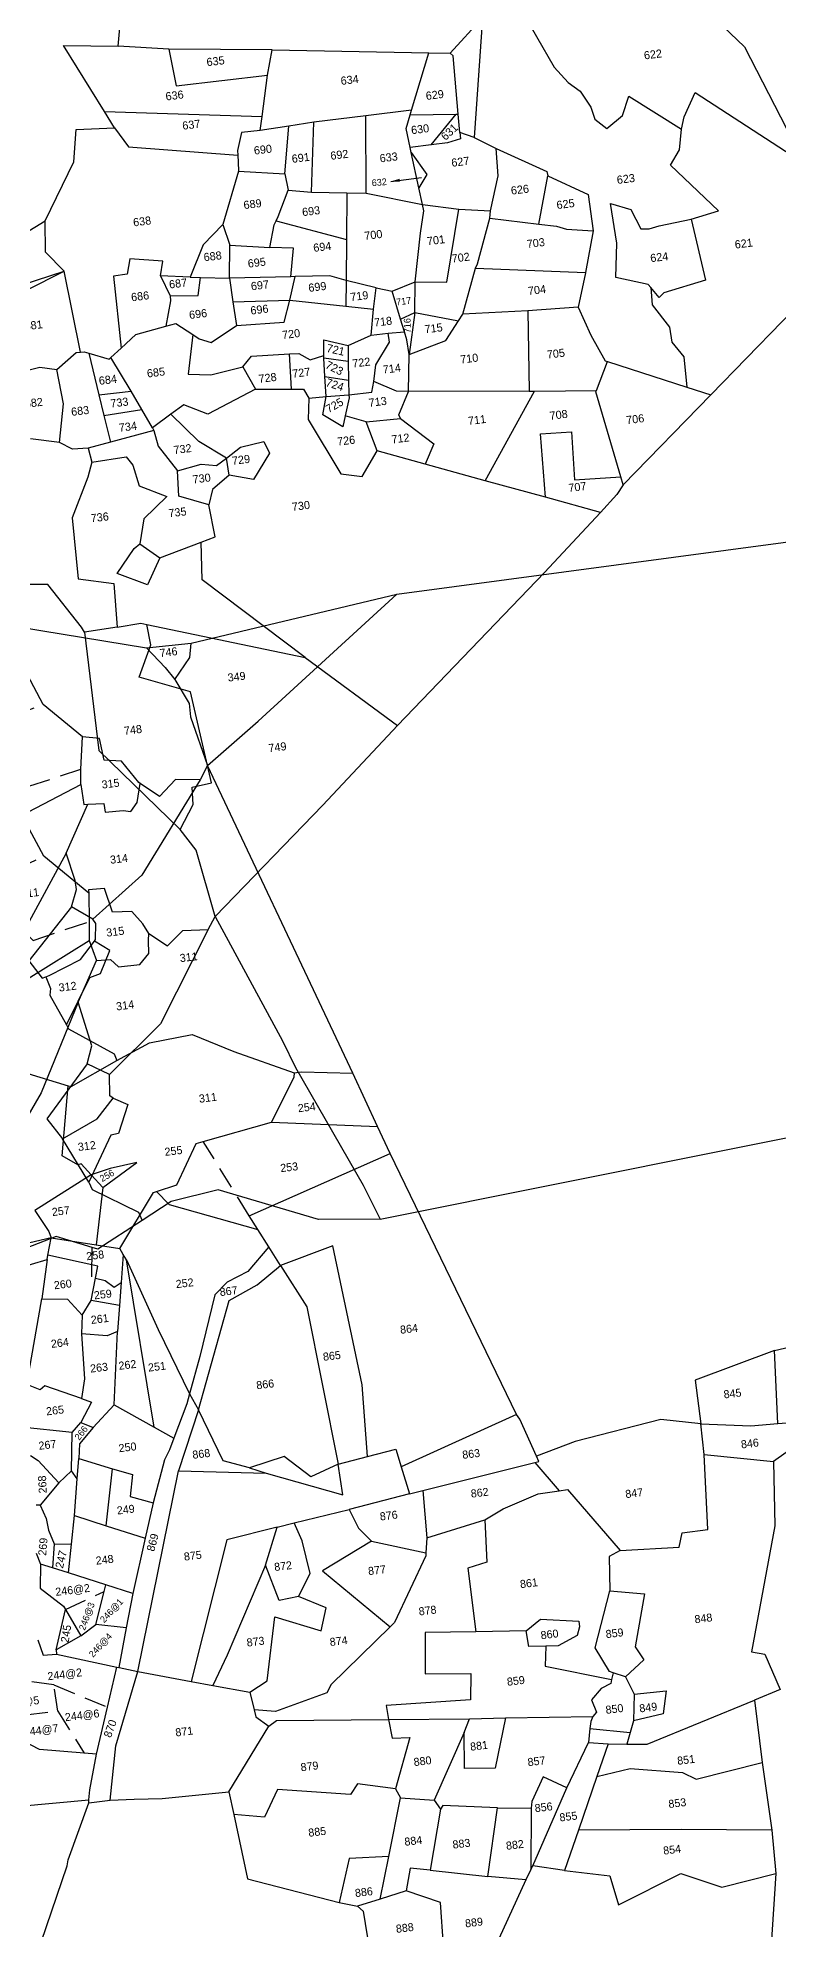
# Model space of a CAD drawing. Header units: metres. Extents: x 256504 to 259055, y 2201976 to 2205051.
# Drawn here: x 257343 to 257690, y 2203467 to 2204352 of the extents above; entities that cross this region are included whole.
import ezdxf

# ---------------------------------------------------------------- set-up
doc = ezdxf.new("R2010")
doc.units = ezdxf.units.M
doc.header["$MEASUREMENT"] = 0
doc.linetypes.add('DASHED', pattern=[0.75, 0.5, -0.25])
for name, color, linetype in [('OFF', 1, 'Continuous'), ('POLY_PARCEL', 6, 'Continuous'), ('POLY_SUBPARCEL', 6, 'DASHED'), ('POLY_WATER', 4, 'Continuous'), ('SYM_ARROW', 1, 'Continuous'), ('TEXT_PARCEL', 7, 'Continuous')]:
    doc.layers.add(name, color=color, linetype=linetype)
doc.styles.get("Standard").update_dxf_attribs({"font": 'simplex.shx'})
doc.styles.add('TEXT_MAP', font='KRDEV050.TTF', dxfattribs={"height": 2.5})
doc.dimstyles.get("Standard").update_dxf_attribs({"dimtxt": 0.18, "dimasz": 0.18, "dimexe": 0.18, "dimexo": 0.0625, "dimgap": 0.09, "dimtad": 0, "dimtih": 1, "dimtoh": 1, "dimdec": 4, "dimzin": 0, "dimdsep": 46, "dimtxsty": 'Standard', "dimcen": 0.09, "dimadec": 0, "dimazin": 0, "dimtfac": 1, "dimtdec": 4, "dimtofl": 0, "dimtmove": 0, "dimatfit": 3, "dimfxl": 1, "dimtolj": 1, "dimtzin": 0, "dimarcsym": 0})

# ---------------------------------------------------------------- blocks, each defined once
blk = doc.blocks.new('RYRY')
at = {"layer": 'OFF'}
for points in [[(259095.23, 2202857.79), (259127.83, 2202848.4)], [(259137.87, 2202848.24), (259185.16, 2202853.62)], [(259185.16, 2202853.62), (259360.53, 2202855.92)], [(259127.83, 2202848.4), (259137.87, 2202848.24)], [(259080.67, 2202627.07), (259080.63, 2202626.08)], [(259152.73, 2202586.9), (259153.56, 2202584.76)]]:
    blk.add_lwpolyline(points, dxfattribs=at)
at = {"layer": 'POLY_PARCEL'}
for points in [[(259138.23, 2202820.45), (259150.73, 2202829.01), (259185.16, 2202853.62)], [(259103.18, 2202838.54), (259099.4, 2202848.38)], [(259127.83, 2202848.4), (259131.46, 2202843.46), (259133.27, 2202840.52)], [(259133.27, 2202840.52), (259137.25, 2202845.08), (259137.87, 2202848.24)], [(259133.27, 2202840.52), (259135.86, 2202834.82), (259135.78, 2202831.81), (259135.78, 2202831.81), (259135.78, 2202831.81), (259138.23, 2202820.45)], [(259111.13, 2202830.21), (259103.18, 2202838.54)], [(259109.86, 2202823.02), (259111.13, 2202830.21)], [(259122.75, 2202818.25), (259122.48, 2202818.48), (259119.16, 2202823.73), (259115.3, 2202824.42), (259114.84, 2202829.44), (259111.13, 2202830.21)], [(259109.43, 2202819.6), (259109.86, 2202823.02)], [(259092.91, 2202812.93), (259095.21, 2202814.24), (259109.43, 2202819.6)], [(259109.43, 2202819.6), (259109.61, 2202815.07), (259110.49, 2202815.06)], [(259110.49, 2202815.06), (259114.05, 2202814.74), (259114.12, 2202812.81), (259118.22, 2202812.65), (259119.91, 2202812.27), (259121.54, 2202814.12), (259122.75, 2202818.25)], [(259136.22, 2202817.48), (259130.74, 2202818.18), (259126.72, 2202814.86), (259122.75, 2202818.25)], [(259138.23, 2202820.45), (259136.22, 2202817.48)], [(259162.41, 2202747.83), (259160.15, 2202754.72), (259138.23, 2202820.45)], [(259104.34, 2202804.68), (259110.49, 2202815.06)], [(259136.22, 2202817.48), (259120.63, 2202797.74), (259108.51, 2202789.25)], [(259104.34, 2202804.68), (259089.42, 2202783.61), (259083.16, 2202776.74), (259069.86, 2202790.99)], [(259104.11, 2202792.57), (259105.66, 2202796.27), (259105.58, 2202798.36), (259104.34, 2202804.68)], [(259104.11, 2202792.57), (259093.12, 2202781.68), (259095.59, 2202777.44), (259096.43, 2202777.64)], [(259108.51, 2202789.25), (259104.11, 2202792.57)], [(259108.28, 2202784.31), (259108.56, 2202784.61), (259109.1, 2202788.16), (259108.51, 2202789.25)], [(259096.43, 2202777.64), (259097.21, 2202777.82), (259104.7, 2202780.52), (259108.28, 2202784.31)], [(259099.76, 2202766.32), (259106.29, 2202776.28), (259108.74, 2202776.87), (259111.5, 2202781.79), (259108.28, 2202784.31)], [(259096.43, 2202777.64), (259097.21, 2202774.89), (259096.9, 2202773.43), (259099.76, 2202766.32)], [(259065.89, 2202769.44), (259081.29, 2202755.49), (259089.86, 2202756.51), (259098.52, 2202752.71)], [(259099.76, 2202766.32), (259100.15, 2202765.36), (259109.64, 2202758.57), (259110.1, 2202757.03)], [(259110.1, 2202757.03), (259117.82, 2202760.12), (259127.63, 2202760.81), (259136.43, 2202755.91), (259149.32, 2202749.51)], [(259098.52, 2202752.71), (259099.15, 2202752.43), (259110.1, 2202757.03)], [(259101.24, 2202732.17), (259099.32, 2202734.89), (259098.54, 2202734.77), (259095.31, 2202737.23), (259098.52, 2202752.71)], [(259149.32, 2202749.51), (259149.16, 2202748.51), (259142.99, 2202739.1)], [(259149.32, 2202749.51), (259151.02, 2202749.51), (259162.41, 2202747.83)], [(259166.54, 2202735.28), (259162.41, 2202747.83)], [(259127.19, 2202736.6), (259142.99, 2202739.1)], [(259142.99, 2202739.1), (259166.54, 2202735.28)], [(259103.52, 2202729.02), (259111.79, 2202733.69), (259105.67, 2202733.06), (259101.24, 2202732.17)], [(259115.4, 2202726.69), (259120.14, 2202727.65), (259125.53, 2202736.34), (259127.19, 2202736.6)], [(259168.64, 2202728.88), (259166.54, 2202735.28)], [(259101.24, 2202732.17), (259087.75, 2202725.76)], [(259103.52, 2202729.02), (259100.48, 2202716.41)], [(259101.24, 2202732.17), (259103.52, 2202729.02)], [(259135.45, 2202718.81), (259168.64, 2202728.88)], [(259189.83, 2202667.24), (259168.64, 2202728.88)], [(259087.75, 2202725.76), (259090.27, 2202720.63), (259090.65, 2202719.21)], [(259105.7, 2202714.92), (259114.69, 2202726.54), (259115.4, 2202726.69)], [(259115.4, 2202726.69), (259117.86, 2202723.49), (259137.01, 2202715.48)], [(259090.65, 2202719.21), (259077.86, 2202717.76)], [(259089.44, 2202715.39), (259090.65, 2202719.21)], [(259090.65, 2202719.21), (259100.48, 2202716.41)], [(259100.48, 2202716.41), (259105.7, 2202714.92)], [(259137.01, 2202715.48), (259135.45, 2202718.81)], [(259078.24, 2202712.62), (259089.15, 2202714.47)], [(259089.15, 2202714.47), (259086.91, 2202705.78)], [(259089.15, 2202714.47), (259089.44, 2202715.39)], [(259099.43, 2202708.96), (259100.28, 2202711.62), (259089.44, 2202715.39)], [(259106.3, 2202713.51), (259105.09, 2202707.36)], [(259106.3, 2202713.51), (259105.7, 2202714.92)], [(259106.85, 2202712.22), (259106.3, 2202713.51)], [(259108.51, 2202674.14), (259106.85, 2202712.22)], [(259106.85, 2202712.22), (259112.07, 2202695.87), (259117.33, 2202680.63)], [(259138.97, 2202711.31), (259137.01, 2202715.48)], [(259097.88, 2202704.14), (259099.43, 2202708.96)], [(259099.43, 2202708.96), (259101.52, 2202708.18), (259103.37, 2202706.48), (259105.09, 2202707.36)], [(259105.09, 2202707.36), (259104.07, 2202702.23)], [(259138.97, 2202711.31), (259133.63, 2202706.38), (259128.71, 2202704.52), (259125.66, 2202702.06), (259120.68, 2202688.68), (259117.33, 2202680.63)], [(259141.08, 2202706.81), (259138.97, 2202711.31)], [(259155.41, 2202661.82), (259156.13, 2202678), (259153.36, 2202709.82), (259141.08, 2202706.81)], [(259081.24, 2202687.07), (259086.91, 2202705.78)], [(259086.91, 2202705.78), (259092.61, 2202705.06), (259095.49, 2202701.11)], [(259095.49, 2202701.11), (259097.88, 2202704.14)], [(259104.07, 2202702.23), (259097.88, 2202704.14)], [(259118.94, 2202676.79), (259128.71, 2202700.42), (259135.37, 2202703.17), (259141.08, 2202706.81)], [(259141.08, 2202706.81), (259145.91, 2202696.86), (259148.65, 2202660.91)], [(259095.49, 2202701.11), (259094.85, 2202696.95)], [(259104.07, 2202702.23), (259102.94, 2202696.47)], [(259094.85, 2202696.95), (259094.31, 2202686.83), (259093.11, 2202682.46)], [(259102.94, 2202696.47), (259100.48, 2202695.82), (259094.85, 2202696.95)], [(259100.19, 2202680.18), (259102.94, 2202696.47)], [(259093.11, 2202682.46), (259085.26, 2202686.29), (259084.06, 2202685.51), (259081.24, 2202687.07)], [(259093.11, 2202682.46), (259095.21, 2202681.38), (259092.28, 2202677.12)], [(259090.12, 2202675.15), (259078.85, 2202677.72)], [(259094.91, 2202675.68), (259100.19, 2202680.18)], [(259100.19, 2202680.18), (259108.51, 2202674.14)], [(259117.33, 2202680.63), (259116.43, 2202678.46), (259112.66, 2202671.13)], [(259117.33, 2202680.63), (259118.94, 2202676.79)], [(259249.12, 2202674.57), (259271.45, 2202677.01), (259284.27, 2202677.83)], [(259088.92, 2202666.58), (259090.12, 2202675.15)], [(259090.12, 2202675.15), (259092.28, 2202677.12)], [(259094.91, 2202675.68), (259091.38, 2202672.39), (259090.84, 2202669.16)], [(259092.28, 2202677.12), (259094.91, 2202675.68)], [(259108.51, 2202674.14), (259112.66, 2202671.13)], [(259118.94, 2202676.79), (259112.83, 2202663.73)], [(259128.77, 2202662.51), (259123.08, 2202664.72), (259118.94, 2202676.79)], [(259249.12, 2202674.57), (259230.62, 2202670.09), (259230.72, 2202660.14)], [(259247.92, 2202658.14), (259249.12, 2202674.57)], [(259080.13, 2202671.16), (259081.75, 2202669.81), (259085.77, 2202664.25)], [(259089.97, 2202664.69), (259090.84, 2202669.16)], [(259090.84, 2202669.16), (259098.09, 2202665.98)], [(259112.66, 2202671.13), (259111.39, 2202668.67), (259109.95, 2202666.57), (259106.3, 2202657.23)], [(259088.92, 2202666.58), (259085.77, 2202664.25)], [(259088.38, 2202656.54), (259089.97, 2202664.69)], [(259089.97, 2202664.69), (259088.92, 2202666.58)], [(259095.14, 2202653.43), (259098.09, 2202665.98)], [(259098.09, 2202665.98), (259102.41, 2202664.12), (259101.33, 2202659.27), (259106.3, 2202657.23)], [(259189.83, 2202667.24), (259162.67, 2202658.65)], [(259193.14, 2202657.34), (259190.42, 2202666.11), (259189.83, 2202667.24)], [(259085.77, 2202664.25), (259080.98, 2202659.78)], [(259098.31, 2202619.98), (259112.83, 2202663.73)], [(259112.83, 2202663.73), (259132.36, 2202660.87)], [(259148.65, 2202660.91), (259142.2, 2202658.85), (259136.8, 2202664.12), (259128.77, 2202662.51)], [(259128.77, 2202662.51), (259132.36, 2202660.87)], [(259132.36, 2202660.87), (259148.88, 2202653.97), (259148.65, 2202660.91)], [(259148.65, 2202660.91), (259155.41, 2202661.82)], [(259155.41, 2202661.82), (259161.93, 2202662.69), (259162.67, 2202658.65)], [(259230.72, 2202660.14), (259221.9, 2202662.22), (259202.19, 2202659.6), (259193.14, 2202657.34)], [(259080.98, 2202659.78), (259080.06, 2202659.93)], [(259080.98, 2202659.78), (259081.96, 2202656.66), (259082.14, 2202653.96), (259083.1, 2202650.79)], [(259086.91, 2202650.21), (259088.38, 2202656.54)], [(259088.38, 2202656.54), (259095.14, 2202653.43)], [(259106.3, 2202657.23), (259103.58, 2202649.55)], [(259162.67, 2202658.65), (259163.78, 2202652.41)], [(259192.6, 2202656.03), (259193.51, 2202656.14), (259193.14, 2202657.34)], [(259230.67, 2202653.2), (259230.72, 2202660.14)], [(259230.72, 2202660.14), (259241.85, 2202658.38), (259247.92, 2202658.14)], [(259252.76, 2202657.95), (259252.66, 2202653.43), (259245.92, 2202649.79)], [(259247.92, 2202658.14), (259252.76, 2202657.95)], [(259095.14, 2202653.43), (259103.58, 2202649.55)], [(259163.78, 2202652.41), (259149.85, 2202650.49)], [(259163.78, 2202652.41), (259166.86, 2202652.75)], [(259166.86, 2202652.75), (259166.43, 2202642.06)], [(259166.86, 2202652.75), (259192.6, 2202656.03)], [(259192.6, 2202656.03), (259197.28, 2202649.04)], [(259209.28, 2202634.08), (259222.57, 2202633.22), (259223.63, 2202636.3), (259229.46, 2202636.4), (259230.67, 2202653.2)], [(259230.67, 2202653.2), (259245.92, 2202649.79)], [(259078.82, 2202649.13), (259079.51, 2202646.62)], [(259083.1, 2202650.79), (259082.03, 2202645.48)], [(259083.1, 2202650.79), (259086.91, 2202650.21)], [(259085.46, 2202643.91), (259086.91, 2202650.21)], [(259103.58, 2202649.55), (259099.34, 2202637.58)], [(259133.32, 2202648.49), (259121.74, 2202647.03), (259109.99, 2202616.35)], [(259129.69, 2202640.32), (259133.32, 2202648.49)], [(259133.32, 2202648.49), (259137.26, 2202649.03)], [(259136.25, 2202632.41), (259139.42, 2202637.27), (259138.57, 2202644.79), (259137.26, 2202649.03)], [(259137.26, 2202649.03), (259149.85, 2202650.49)], [(259149.85, 2202650.49), (259151.49, 2202646.1), (259154, 2202642.83)], [(259179.92, 2202644.54), (259184.27, 2202646.48), (259192.51, 2202648.94), (259197.28, 2202649.04)], [(259197.28, 2202649.04), (259199.2, 2202649.08), (259209.28, 2202634.08)], [(259245.92, 2202649.79), (259244.47, 2202635.39), (259235.9, 2202607.9), (259238.79, 2202607.03), (259241.29, 2202598.72)], [(259079.51, 2202646.62), (259078.74, 2202641.22), (259083.45, 2202636.6), (259083.81, 2202635.78)], [(259082.03, 2202645.48), (259079.51, 2202646.62)], [(259085.46, 2202643.91), (259082.03, 2202645.48)], [(259093.52, 2202640.24), (259085.46, 2202643.91)], [(259166.43, 2202642.06), (259179.92, 2202644.54)], [(259179.92, 2202644.54), (259179.24, 2202635), (259174.81, 2202634.23), (259174.87, 2202619.81)], [(259092.96, 2202638.77), (259093.52, 2202640.24)], [(259099.34, 2202637.58), (259093.52, 2202640.24)], [(259129.69, 2202640.32), (259118.73, 2202621.22), (259114.71, 2202614.89)], [(259136.25, 2202632.41), (259131.78, 2202632.06), (259129.69, 2202640.32)], [(259154, 2202642.83), (259142.28, 2202637.54), (259155.87, 2202623.23)], [(259154, 2202642.83), (259165.86, 2202638.74)], [(259166.43, 2202642.06), (259165.86, 2202638.74)], [(259080.67, 2202627.07), (259083.81, 2202635.78)], [(259083.81, 2202635.78), (259086.54, 2202629.5)], [(259090.23, 2202631.62), (259092.96, 2202638.77)], [(259099.34, 2202637.58), (259096.89, 2202630.06)], [(259165.86, 2202638.74), (259165.75, 2202638.09), (259156.93, 2202624.05), (259155.87, 2202623.23)], [(259086.54, 2202629.5), (259090.23, 2202631.62)], [(259096.89, 2202630.06), (259090.23, 2202631.62)], [(259122.78, 2202612.38), (259126.99, 2202614.43), (259130.39, 2202628.55), (259140.35, 2202624.15), (259142.12, 2202629.17), (259136.25, 2202632.41)], [(259209.28, 2202634.08), (259206.72, 2202633.02), (259205.87, 2202625.31)], [(259076.81, 2202629.75), (259077.62, 2202626.23), (259080.63, 2202626.08)], [(259086.54, 2202629.5), (259080.67, 2202627.07)], [(259096.89, 2202630.06), (259094.15, 2202621.42)], [(259080.63, 2202626.08), (259093.76, 2202621.55)], [(259155.87, 2202623.23), (259141.13, 2202611.89), (259139.93, 2202610.16), (259127.98, 2202607.36), (259123.28, 2202608.28)], [(259204.46, 2202606.95), (259203.66, 2202607.33), (259201.1, 2202613.01), (259205.87, 2202625.31)], [(259205.87, 2202625.31), (259213.54, 2202623.72), (259210.07, 2202612.12), (259211.61, 2202608.99), (259207.12, 2202605.69)], [(259088.69, 2202591.99), (259091.39, 2202604.02), (259098.31, 2202619.98)], [(259090.58, 2202612.87), (259093.76, 2202621.55)], [(259093.76, 2202621.55), (259094.15, 2202621.42)], [(259094.15, 2202621.42), (259094.29, 2202621.37), (259098.31, 2202619.98)], [(259098.31, 2202619.98), (259109.99, 2202616.35)], [(259174.87, 2202619.81), (259163.51, 2202620.99), (259162.45, 2202611.77), (259172.66, 2202610.61), (259171.89, 2202604.69), (259152.86, 2202605.75), (259153.03, 2202602.52)], [(259186.15, 2202618.65), (259174.87, 2202619.81)], [(259186.15, 2202618.65), (259189.67, 2202620.87), (259198.15, 2202619.37), (259198.2, 2202618.12), (259197.43, 2202616.24), (259192.9, 2202614.46), (259190.12, 2202614.71)], [(259190.12, 2202614.71), (259186.35, 2202615.04), (259186.15, 2202618.65)], [(259109.99, 2202616.35), (259114.71, 2202614.89)], [(259114.71, 2202614.89), (259122.78, 2202612.38)], [(259190.12, 2202614.71), (259189.43, 2202610.22), (259203.91, 2202605.44)], [(259084.13, 2202603.23), (259074.26, 2202605.26), (259063.99, 2202612.2)], [(259086.84, 2202602.67), (259090.58, 2202612.87)], [(259122.78, 2202612.38), (259123.28, 2202608.28)], [(259123.28, 2202608.28), (259123.47, 2202606.67), (259126.1, 2202604.28)], [(259126.1, 2202604.28), (259127.95, 2202605.3), (259153.03, 2202602.52)], [(259203.91, 2202605.44), (259203.61, 2202604.61), (259201.34, 2202603.76), (259198.89, 2202601.5), (259199.66, 2202598.56), (259198.74, 2202597.74)], [(259204.46, 2202606.95), (259203.91, 2202605.44)], [(259207.12, 2202605.69), (259204.46, 2202606.95)], [(259207.12, 2202605.69), (259208.57, 2202601.57)], [(259083.96, 2202592.65), (259084.45, 2202594.84), (259086.84, 2202602.67)], [(259086.84, 2202602.67), (259084.13, 2202603.23)], [(259115.39, 2202590.71), (259126.1, 2202604.28)], [(259153.03, 2202602.52), (259153.34, 2202598.28), (259157.28, 2202597.93), (259152.73, 2202586.9)], [(259153.03, 2202602.52), (259171.12, 2202600.52)], [(259208.57, 2202601.57), (259215.79, 2202601.51), (259214.53, 2202596.4), (259207.66, 2202595.65)], [(259208.57, 2202601.57), (259207.66, 2202595.65)], [(259169.53, 2202597.63), (259161.03, 2202583.32)], [(259179.17, 2202599.78), (259175.55, 2202588.8), (259168.66, 2202589.54), (259169.53, 2202597.63)], [(259169.53, 2202597.63), (259171.12, 2202600.52)], [(259171.12, 2202600.52), (259179.17, 2202599.78)], [(259179.17, 2202599.78), (259198.74, 2202597.74)], [(259198.74, 2202597.74), (259198.12, 2202596.64), (259197.76, 2202595.12)], [(259205.62, 2202590.65), (259210.11, 2202590.09), (259235.27, 2202597.04)], [(259241.29, 2202598.72), (259235.27, 2202597.04)], [(259235.27, 2202597.04), (259235.3, 2202582.88)], [(259060.04, 2202593.32), (259083.96, 2202592.65)], [(259083.82, 2202591.99), (259083.96, 2202592.65)], [(259197.76, 2202595.12), (259197.04, 2202592.05)], [(259197.76, 2202595.12), (259206.62, 2202593.11)], [(259206.62, 2202593.11), (259205.62, 2202590.65)], [(259207.66, 2202595.65), (259206.62, 2202593.11)], [(259152.73, 2202586.9), (259144.39, 2202588.98), (259142.54, 2202586.82), (259126.33, 2202589.91), (259122.7, 2202584.05), (259115.88, 2202585.48)], [(259191.02, 2202582.51), (259197.04, 2202592.05)], [(259197.04, 2202592.05), (259201.43, 2202591.18)], [(259201.43, 2202591.18), (259198.04, 2202584.21)], [(259201.43, 2202591.18), (259205.62, 2202590.65)], [(259149.43, 2202571.93), (259153.56, 2202584.76)], [(259153.56, 2202584.76), (259161.03, 2202583.32)], [(259191.02, 2202582.51), (259186.01, 2202585.55), (259182.83, 2202580.39), (259182.49, 2202578.9)], [(259198.04, 2202584.21), (259192.46, 2202572.71)], [(259198.04, 2202584.21), (259205.7, 2202585.08), (259217.27, 2202582.77), (259220.11, 2202580.94), (259235.3, 2202582.88)], [(259162.19, 2202581.15), (259158.28, 2202567.77)], [(259161.03, 2202583.32), (259162.19, 2202581.15)], [(259174.97, 2202579.91), (259162.83, 2202581.84), (259162.19, 2202581.15)], [(259170.97, 2202564.81), (259174.97, 2202579.91)], [(259174.97, 2202579.91), (259182.49, 2202578.9)], [(259181.28, 2202566.02), (259191.02, 2202582.51)], [(259235.3, 2202582.88), (259235.65, 2202567.5)], [(259182.49, 2202578.9), (259180.8, 2202565.22)], [(259149.43, 2202571.93), (259140.48, 2202572.55), (259137.08, 2202563.02)], [(259146.33, 2202562.66), (259149.43, 2202571.93)], [(259192.46, 2202572.71), (259188.27, 2202564.09)], [(259235.65, 2202567.5), (259215.39, 2202570.13), (259192.46, 2202572.71)], [(259158.28, 2202567.77), (259153.85, 2202568.73), (259152.33, 2202563.78)], [(259158.28, 2202567.77), (259170.97, 2202564.81)], [(259235.65, 2202567.5), (259235.37, 2202557.74)], [(259146.33, 2202562.66), (259141.09, 2202561.68)], [(259152.33, 2202563.78), (259146.33, 2202562.66)], [(259159.24, 2202550.52), (259159.7, 2202560.3), (259152.33, 2202563.78)], [(259179.41, 2202563.06), (259165.64, 2202540.57)], [(259179.41, 2202563.06), (259170.97, 2202564.81)], [(259180.8, 2202565.22), (259179.41, 2202563.06)], [(259180.8, 2202565.22), (259181.28, 2202566.02)], [(259188.27, 2202564.09), (259181.28, 2202566.02)], [(259188.27, 2202564.09), (259198.25, 2202561.64), (259199.4, 2202554.97), (259214.15, 2202560.31), (259222.92, 2202556.1), (259235.37, 2202557.74)], [(259235.37, 2202557.74), (259232.43, 2202541.9)]]:
    blk.add_lwpolyline(points, dxfattribs=at)
at = {"layer": 'POLY_SUBPARCEL', "ltscale": 10}
for points in [[(259074.39, 2202831.41), (259103.18, 2202838.54)], [(259077.24, 2202822.77), (259094.84, 2202824.31), (259097.78, 2202820.64), (259109.86, 2202823.02)], [(259135.45, 2202718.81), (259127.19, 2202736.6)], [(259083.81, 2202635.78), (259092.96, 2202638.77)], [(259079.22, 2202619.27), (259066.71, 2202622.51)], [(259079.22, 2202619.27), (259090.58, 2202612.87)], [(259079.37, 2202613.33), (259079.22, 2202619.27)], [(259064.6, 2202613.44), (259079.37, 2202613.33)], [(259079.37, 2202613.33), (259084.13, 2202603.23)]]:
    blk.add_lwpolyline(points, dxfattribs=at)
at = {"layer": 'POLY_WATER'}
for points in [[(259064.83, 2202552.56), (259077.33, 2202578.52), (259077.72, 2202579.84), (259083.82, 2202591.99)], [(259083.82, 2202591.99), (259088.69, 2202591.99)], [(259088.69, 2202591.99), (259094.08, 2202591.62), (259100.34, 2202590.98), (259115.39, 2202590.71)], [(259115.39, 2202590.71), (259115.88, 2202585.48)], [(259115.88, 2202585.48), (259117.24, 2202570.73), (259137.08, 2202563.02)], [(259137.08, 2202563.02), (259141.09, 2202561.68)], [(259141.09, 2202561.68), (259142.17, 2202560.45), (259142.56, 2202551.52)]]:
    blk.add_lwpolyline(points, dxfattribs=at)
at = {"layer": 'TEXT_PARCEL', "style": 'TEXT_MAP'}
for s, p in [('746', (259130.6, 2202845.94)), ('349', (259145.14, 2202838.63)), ('315', (259114.11, 2202818.13)), ('314', (259113.96, 2202801.11)), ('312', (259099.06, 2202773.95)), ('311', (259126.89, 2202777.27)), ('254', (259149.22, 2202740.58)), ('255', (259118.28, 2202734.41)), ('253', (259143.68, 2202727.67)), ('257', (259091.49, 2202724.01)), ('258', (259097.99, 2202713.21)), ('260', (259089.97, 2202707.6)), ('259', (259098.64, 2202704.27)), ('252', (259117.22, 2202704.57)), ('867', (259126.82, 2202701.62)), ('261', (259097.29, 2202698.87)), ('264', (259087.74, 2202694.59)), ('864', (259166.09, 2202688.35)), ('263', (259095.82, 2202688.02)), ('262', (259102.24, 2202687.87)), ('251', (259108.79, 2202686.68)), ('865', (259148.14, 2202684.39)), ('866', (259132.49, 2202679.82)), ('265', (259084.84, 2202679.65)), ('267', (259082.22, 2202672.16)), ('250', (259100.05, 2202669.47)), ('868', (259116.34, 2202666.01)), ('845', (259236.61, 2202665.21)), ('863', (259176.61, 2202658.75)), ('249', (259097.97, 2202655.6)), ('846', (259239.14, 2202653.58)), ('876', (259156.54, 2202647.2)), ('862', (259177.47, 2202649.85)), ('248', (259091.91, 2202644.97)), ('875', (259111.7, 2202643.5)), ('847', (259211.97, 2202645.59)), ('246@2', (259082.05, 2202639.09)), ('872', (259131.59, 2202638.75)), ('877', (259152.45, 2202635.31)), ('878', (259162.66, 2202624.94)), ('861', (259186.03, 2202628.31)), ('244@2', (259078.02, 2202620.46)), ('873', (259123.41, 2202622.62)), ('874', (259141.98, 2202620.51)), ('860', (259189.27, 2202616.34)), ('244@5', (259067.72, 2202615.4)), ('859', (259203.82, 2202614.84)), ('848', (259224.06, 2202615.77)), ('244@7', (259071.23, 2202608.64)), ('244@6', (259080.81, 2202610.84)), ('871', (259105.07, 2202604.46)), ('859', (259180.49, 2202606.86)), ('850', (259201.76, 2202597.93)), ('849', (259209.34, 2202597.36)), ('879', (259132.1, 2202593.32)), ('880', (259157.49, 2202591.44)), ('881', (259170.52, 2202593.35)), ('857', (259182.94, 2202588.35)), ('851', (259216.38, 2202584.64)), ('885', (259132.06, 2202578.49)), ('856', (259183.29, 2202577.88)), ('884', (259153.29, 2202573.89)), ('855', (259188.57, 2202575.14)), ('853', (259213.26, 2202575.22)), ('883', (259163.96, 2202571.96)), ('882', (259175.86, 2202570.26)), ('854', (259210.83, 2202564.95)), ('886', (259140.86, 2202563.77)), ('888', (259149.04, 2202554.68)), ('889', (259164.64, 2202554.03))]:
    blk.add_text(s, height=1.8, dxfattribs=at).set_placement(p)
for s, height, rotation, p in [('256', 1.5, 22.9192, (259103.51, 2202730.24)), ('266', 1.5, 44.982, (259091.43, 2202673.09)), ('268', 1.8, 85.8378, (259082.79, 2202662.27)), ('269', 1.8, 78.0486, (259080.94, 2202648.28)), ('247', 1.8, 69.7058, (259084.34, 2202644.94)), ('869', 1.8, 67.5241, (259105.16, 2202646.24)), ('246@3', 1.5, 62.5777, (259087.57, 2202630.49)), ('246@1', 1.5, 40.1615, (259092.09, 2202631.66)), ('245', 1.8, 74.0452, (259083.61, 2202628.21)), ('246@4', 1.5, 40.1615, (259088.68, 2202624.23)), ('870', 1.8, 63.1236, (259090.5, 2202605.81))]:
    blk.add_text(s, height=height, rotation=rotation, dxfattribs=at).set_placement(p)
blk = doc.blocks.new('TEXTARROW')
blk.add_leader([(0, 0), (8.64, 0)], dimstyle='Standard', override={"dimtxt": 2.5, "dimasz": 2.5, "dimexe": 1.25, "dimexo": 0.625, "dimgap": 0.625, "dimtad": 1, "dimtih": 0, "dimtoh": 0, "dimzin": 8, "dimcen": 2.5, "dimtofl": 1})
blk = doc.blocks.new('RGG')
at = {"layer": 'OFF'}
blk.add_lwpolyline([(257530.67, 2203542.22), (257929.53, 2203571.99)], dxfattribs=at)
at = {"layer": 'POLY_PARCEL'}
for points in [[(257504.92, 2203807.82), (257511.74, 2203839.25), (257516.82, 2203863.37), (257517.6, 2203865.94), (257518.18, 2203869.23)], [(257500.13, 2203793.79), (257492.92, 2203809.44), (257504.92, 2203807.82)], [(257516, 2203805.75), (257504.92, 2203807.82)], [(257609.67, 2203808.72), (257627.8, 2203809.06), (257642.94, 2203790.55), (257652.97, 2203763.19)], [(257516, 2203805.75), (257516.63, 2203797.46), (257537.07, 2203797.3)], [(257538.75, 2203802.81), (257516, 2203805.75)], [(257537.07, 2203797.3), (257538.75, 2203802.81)], [(257538.75, 2203802.81), (257573.21, 2203797.82)], [(257577.88, 2203797.22), (257586, 2203804.1)], [(257586, 2203804.1), (257580.84, 2203777.98)], [(257594.3, 2203805.72), (257600.42, 2203791.29), (257603.1, 2203787.51), (257605.52, 2203785.25), (257607.41, 2203781.42), (257607.99, 2203778.69), (257610.35, 2203776.3), (257614.13, 2203778.77), (257616.08, 2203782.81), (257626.8, 2203774.14)], [(257534.74, 2203788.34), (257537.07, 2203797.3)], [(257567.82, 2203785.65), (257573.21, 2203797.82)], [(257573.21, 2203797.82), (257577.88, 2203797.22)], [(257577.99, 2203783.54), (257578.47, 2203796.55), (257577.88, 2203797.22)], [(257484.12, 2203771.29), (257492, 2203783.54), (257493.41, 2203790.58), (257501.92, 2203789.9)], [(257500.13, 2203793.79), (257534.74, 2203788.34)], [(257501.92, 2203789.9), (257500.13, 2203793.79)], [(257501.92, 2203789.9), (257504.44, 2203785.36), (257528.31, 2203780.54)], [(257533.95, 2203785.32), (257534.74, 2203788.34)], [(257533.95, 2203785.32), (257529.75, 2203785.41), (257528.38, 2203781.57), (257528.31, 2203780.54)], [(257540.35, 2203785.52), (257533.95, 2203785.32)], [(257538.2, 2203775.11), (257540.35, 2203785.52)], [(257545.98, 2203785.69), (257540.35, 2203785.52)], [(257543.56, 2203770.33), (257545.98, 2203785.69)], [(257557.59, 2203785.67), (257545.98, 2203785.69)], [(257555.54, 2203768.65), (257557.59, 2203785.67)], [(257567.82, 2203785.65), (257557.59, 2203785.67)], [(257566.5, 2203777.5), (257566.11, 2203781.78), (257567.4, 2203784.7)], [(257567.4, 2203784.7), (257567.82, 2203785.65)], [(257567.4, 2203784.7), (257577.51, 2203783.59)], [(257571.17, 2203777.49), (257577.51, 2203783.59)], [(257577.51, 2203783.59), (257577.99, 2203783.54)], [(257577.84, 2203779.45), (257577.99, 2203783.54)], [(257626.8, 2203774.14), (257627.69, 2203776.76), (257630.79, 2203781.85), (257652.97, 2203763.19)], [(257528.31, 2203780.54), (257528.22, 2203778.99), (257528.06, 2203776.94)], [(257577.84, 2203779.45), (257577.79, 2203778.01), (257574.85, 2203777.48), (257571.17, 2203777.49)], [(257580.84, 2203777.98), (257577.84, 2203779.45)], [(257580.84, 2203777.98), (257585.44, 2203774.92)], [(257528.06, 2203776.94), (257523.09, 2203765.64)], [(257528.06, 2203776.94), (257538.2, 2203775.11)], [(257538.2, 2203775.11), (257538.47, 2203771.43)], [(257571.17, 2203777.49), (257566.5, 2203777.5)], [(257566.6, 2203776.39), (257566.5, 2203777.5)], [(257566.6, 2203776.39), (257569.44, 2203771.1), (257567.33, 2203768.34)], [(257567.33, 2203768.34), (257566.6, 2203776.39)], [(257582.49, 2203761.36), (257585.11, 2203768.88), (257585.44, 2203774.92)], [(257585.44, 2203774.92), (257595.94, 2203768.45), (257596.09, 2203767.48)], [(257626.48, 2203754), (257632.68, 2203755.1), (257623.38, 2203766.52), (257625.75, 2203769.62), (257626.8, 2203774.14)], [(257465.43, 2203762.91), (257484.12, 2203771.29)], [(257486.92, 2203759.68), (257483.34, 2203764.4), (257484.12, 2203771.29)], [(257534.97, 2203764.98), (257535.54, 2203765.87), (257538.47, 2203771.43)], [(257538.47, 2203771.43), (257543.56, 2203770.33)], [(257543.56, 2203770.33), (257551.31, 2203769.24)], [(257551.31, 2203769.24), (257549.94, 2203758.97)], [(257551.31, 2203769.24), (257555.54, 2203768.65)], [(257523.09, 2203765.64), (257518.27, 2203761.74), (257514.49, 2203754.97)], [(257523.09, 2203765.64), (257524.09, 2203760.91)], [(257555.54, 2203768.65), (257567.67, 2203764.57)], [(257567.67, 2203764.57), (257567.33, 2203768.34)], [(257592.74, 2203757.11), (257596.09, 2203767.48)], [(257596.09, 2203767.48), (257604.46, 2203762.26), (257604.51, 2203754.18)], [(257523.1, 2203753.63), (257524.09, 2203760.91), (257524.09, 2203760.91)], [(257524.09, 2203760.91), (257532.86, 2203759.28), (257532.86, 2203759.28)], [(257532.86, 2203759.28), (257534.44, 2203764.14), (257534.97, 2203764.98)], [(257534.97, 2203764.98), (257549.94, 2203758.97)], [(257563.96, 2203747.8), (257566.43, 2203758.36), (257567.8, 2203763.19), (257567.67, 2203764.57)], [(257563.96, 2203747.8), (257570.88, 2203746.83), (257575.53, 2203762.57)], [(257567.67, 2203764.57), (257575.53, 2203762.57)], [(257575.53, 2203762.57), (257582.49, 2203761.36)], [(257582.1, 2203759.76), (257582.49, 2203761.36)], [(257468.08, 2203759.69), (257470.61, 2203756.61), (257486.92, 2203759.68)], [(257469.55, 2203752.7), (257469.31, 2203753.42), (257486.92, 2203759.68)], [(257488.26, 2203741.39), (257486.92, 2203759.68)], [(257508, 2203756.07), (257508.94, 2203759.18), (257501.7, 2203760.65), (257500.69, 2203757.34), (257497.59, 2203757.23), (257497.34, 2203741.19)], [(257536.65, 2203752.28), (257538.02, 2203758.54), (257532.86, 2203759.28)], [(257549.94, 2203758.97), (257548.74, 2203749.96)], [(257577.58, 2203749.16), (257578.16, 2203750), (257582.1, 2203759.76)], [(257582.1, 2203759.76), (257592.74, 2203757.11)], [(257592.74, 2203757.11), (257596.6, 2203756.18), (257598.73, 2203755.25), (257604.51, 2203754.18)], [(257615.68, 2203740.07), (257615.18, 2203740.84), (257608.3, 2203743.26), (257609.4, 2203750.77), (257609.14, 2203759.72), (257613.45, 2203757.83), (257615.08, 2203753.32), (257616.92, 2203753.05), (257619.23, 2203753.47), (257626.48, 2203754)], [(257514.49, 2203754.97), (257508, 2203756.07)], [(257508, 2203756.07), (257509.6, 2203751.35)], [(257509.6, 2203751.35), (257515.75, 2203750.66), (257516.77, 2203754.61)], [(257514.49, 2203754.97), (257516.77, 2203754.61)], [(257516.77, 2203754.61), (257523.1, 2203753.63)], [(257523.1, 2203753.63), (257523.23, 2203748.36)], [(257536.65, 2203752.28), (257523.1, 2203753.63)], [(257604.51, 2203754.18), (257601.72, 2203745.19)], [(257626.48, 2203754), (257627.95, 2203740.21), (257618.44, 2203738.53), (257617.23, 2203737.64), (257615.68, 2203740.07)], [(257509.6, 2203751.35), (257509.49, 2203750.3), (257507.83, 2203744.82)], [(257523.23, 2203748.36), (257523.37, 2203743.01)], [(257523.23, 2203748.36), (257535.85, 2203747.17)], [(257535.85, 2203747.17), (257537.67, 2203752.18)], [(257537.67, 2203752.18), (257536.65, 2203752.28)], [(257548.74, 2203749.96), (257545.28, 2203751.42), (257537.67, 2203752.18)], [(257548.74, 2203749.96), (257547.99, 2203744.31)], [(257555.2, 2203747.53), (257548.74, 2203749.96)], [(257573.54, 2203739.36), (257577.58, 2203749.16)], [(257577.58, 2203749.16), (257601.72, 2203745.19)], [(257497.34, 2203741.19), (257500.97, 2203743.76), (257507.83, 2203744.82)], [(257507.83, 2203744.82), (257510.06, 2203745.16), (257513.52, 2203742.2)], [(257523.37, 2203743.01), (257533.96, 2203742.43), (257535.85, 2203747.17)], [(257535.85, 2203747.17), (257547.99, 2203744.31)], [(257547.99, 2203744.31), (257553.99, 2203742.89)], [(257553.99, 2203742.89), (257555.2, 2203747.53)], [(257555.2, 2203747.53), (257558.64, 2203746.32)], [(257558.64, 2203746.32), (257563.96, 2203747.8)], [(257559.69, 2203739.96), (257558.64, 2203746.32)], [(257563.01, 2203741.06), (257563.96, 2203747.8)], [(257601.72, 2203745.19), (257601.7, 2203745.11), (257599.14, 2203737.75)], [(257482.58, 2203738.22), (257487.32, 2203741.42), (257488.26, 2203741.39)], [(257488.26, 2203741.39), (257489.11, 2203741.37), (257490.12, 2203740.93)], [(257490.12, 2203740.93), (257491.19, 2203731.53)], [(257490.12, 2203740.93), (257494.39, 2203739.1), (257494.85, 2203739.42)], [(257494.85, 2203739.42), (257497.34, 2203741.19)], [(257513.52, 2203742.2), (257511.42, 2203733.65), (257516.41, 2203732.87), (257523.67, 2203733.73)], [(257513.52, 2203742.2), (257514.8, 2203741.1), (257517.32, 2203739.99), (257523.37, 2203743.01)], [(257552.78, 2203737.23), (257553.99, 2203742.89)], [(257559.69, 2203739.96), (257563.01, 2203741.06)], [(257560.18, 2203737.02), (257559.69, 2203739.96)], [(257563.01, 2203741.06), (257560.64, 2203731.96)], [(257563.01, 2203741.06), (257572.39, 2203737.98)], [(257615.68, 2203740.07), (257615.5, 2203736.27), (257618.76, 2203730.8), (257618.87, 2203727.5), (257621.07, 2203723.93), (257620.9, 2203717.15)], [(257474.45, 2203738.64), (257478.95, 2203739.24), (257482.58, 2203738.22)], [(257481.22, 2203722.07), (257483.11, 2203730.48), (257482.58, 2203738.22)], [(257498.35, 2203731.45), (257494.85, 2203739.42)], [(257523.67, 2203733.73), (257525.82, 2203735.89), (257534.31, 2203735.3)], [(257541.79, 2203734), (257542.21, 2203737.49), (257547.42, 2203735.6)], [(257547.42, 2203735.6), (257547.02, 2203732.03)], [(257547.42, 2203735.6), (257552.78, 2203737.23)], [(257552.14, 2203726.96), (257553.03, 2203730.58), (257556.6, 2203735.15), (257556.6, 2203737.23)], [(257552.78, 2203737.23), (257556.6, 2203737.23)], [(257556.6, 2203737.23), (257560.18, 2203737.02)], [(257560.64, 2203731.96), (257560.51, 2203735.24), (257560.18, 2203737.02)], [(257560.64, 2203731.96), (257569.1, 2203734.01), (257572.39, 2203737.98)], [(257572.39, 2203737.98), (257573.54, 2203739.36)], [(257588, 2203738.32), (257573.54, 2203739.36)], [(257588, 2203738.32), (257586.05, 2203720.56)], [(257599.14, 2203737.75), (257588, 2203738.32)], [(257599.14, 2203737.75), (257601.16, 2203731.25), (257603.65, 2203725.19), (257604.16, 2203724.95)], [(257625.96, 2203714.79), (257652.59, 2203736.11)], [(257491.19, 2203731.53), (257498.35, 2203731.45)], [(257491.19, 2203731.53), (257491.73, 2203726.85)], [(257500.21, 2203727.13), (257498.35, 2203731.45)], [(257523.67, 2203733.73), (257525.8, 2203728.49)], [(257533.77, 2203727.51), (257534.31, 2203735.3)], [(257534.31, 2203735.3), (257536.38, 2203735.15), (257538.69, 2203733.42), (257541.79, 2203734)], [(257541.47, 2203729.4), (257541.75, 2203733.41)], [(257541.75, 2203733.41), (257541.79, 2203734)], [(257547.02, 2203732.03), (257541.75, 2203733.41)], [(257547.02, 2203732.03), (257546.56, 2203727.9)], [(257559.48, 2203723.79), (257559.48, 2203723.79), (257560.64, 2203731.96)], [(257525.8, 2203728.49), (257514.64, 2203724.25), (257509.6, 2203726.98), (257506.52, 2203725.27)], [(257525.8, 2203728.49), (257533.77, 2203727.51)], [(257533.77, 2203727.51), (257536.42, 2203727.18), (257537.36, 2203725.03)], [(257541.16, 2203724.91), (257541.47, 2203729.4)], [(257541.47, 2203729.4), (257546.56, 2203727.9)], [(257546.56, 2203727.9), (257546.21, 2203724.68)], [(257481.22, 2203722.07), (257474.88, 2203723.67)], [(257491.73, 2203726.85), (257500.21, 2203727.13)], [(257491.73, 2203726.85), (257492.42, 2203720.79)], [(257502.08, 2203722.78), (257500.21, 2203727.13)], [(257506.52, 2203725.27), (257502.08, 2203722.78)], [(257517.54, 2203714.09), (257511.93, 2203718.48), (257506.52, 2203725.27)], [(257537.36, 2203725.03), (257536.63, 2203720.35), (257542.3, 2203707.52), (257546.92, 2203706.36), (257550.92, 2203711.56)], [(257537.36, 2203725.03), (257541.16, 2203724.91)], [(257544.88, 2203720.15), (257544.05, 2203717.77), (257539.95, 2203720.97), (257541.16, 2203724.91)], [(257541.16, 2203724.91), (257546.21, 2203724.68)], [(257546.21, 2203724.68), (257546.21, 2203723.99), (257544.88, 2203720.15)], [(257546.21, 2203724.68), (257551.36, 2203724.62), (257552.14, 2203726.96)], [(257559.48, 2203723.79), (257556.81, 2203724.18), (257552.14, 2203726.96)], [(257557.01, 2203718.07), (257556.7, 2203718.91), (257559.48, 2203723.79)], [(257586.05, 2203720.56), (257559.48, 2203723.79)], [(257600.91, 2203718.91), (257604.16, 2203724.95)], [(257604.16, 2203724.95), (257620.9, 2203717.15)], [(257487.37, 2203720.08), (257483.85, 2203720.29), (257481.22, 2203722.07)], [(257492.42, 2203720.79), (257487.37, 2203720.08)], [(257487.37, 2203720.08), (257487.79, 2203716.85)], [(257502.29, 2203722.18), (257492.42, 2203720.79)], [(257502.08, 2203722.78), (257502.29, 2203722.18)], [(257502.29, 2203722.18), (257502.84, 2203718.56), (257506.41, 2203712.65)], [(257549.34, 2203718.28), (257544.88, 2203720.15)], [(257573.94, 2203702.04), (257587.26, 2203720.42)], [(257586.05, 2203720.56), (257587.26, 2203720.42)], [(257587.26, 2203720.42), (257600.91, 2203718.91)], [(257603.89, 2203699.18), (257600.72, 2203718.57), (257600.91, 2203718.91)], [(257487.79, 2203716.85), (257486.48, 2203713.67), (257481.91, 2203705.11), (257481.59, 2203691.56), (257489.31, 2203689.52), (257488.84, 2203679.83)], [(257487.79, 2203716.85), (257495.46, 2203717.11), (257496.72, 2203715.12), (257497.56, 2203710.34), (257503.34, 2203707.24), (257497.72, 2203702.99), (257496.09, 2203697.55)], [(257517.54, 2203714.09), (257520.96, 2203716.09), (257526.22, 2203716.72), (257527.16, 2203714.01), (257522.91, 2203708.66), (257517.65, 2203710.23)], [(257549.34, 2203718.28), (257557.01, 2203718.07)], [(257550.92, 2203711.56), (257549.34, 2203718.28)], [(257557.01, 2203718.07), (257563.59, 2203711.54), (257561.16, 2203707.33)], [(257625.96, 2203714.79), (257604.19, 2203697.35)], [(257620.9, 2203717.15), (257625.96, 2203714.79)], [(257481.49, 2203679.62), (257481.02, 2203680.77), (257474.72, 2203691.12), (257470.57, 2203691.67), (257467.62, 2203693.46), (257460.53, 2203694.66), (257456.38, 2203703.43), (257458.16, 2203705.38), (257458.3, 2203711.72)], [(257512.4, 2203704.25), (257505.99, 2203706.98), (257506.41, 2203712.65)], [(257506.41, 2203712.65), (257511.82, 2203713.46), (257515.18, 2203712.73), (257517.54, 2203714.09)], [(257517.65, 2203710.23), (257517.54, 2203714.09)], [(257561.16, 2203707.33), (257550.92, 2203711.56)], [(257586.77, 2203696.76), (257587.42, 2203710.89), (257594.3, 2203710.47), (257593.67, 2203699.81), (257603.89, 2203699.18)], [(257517.65, 2203710.23), (257513.61, 2203707.55), (257512.4, 2203704.25)], [(257573.94, 2203702.04), (257561.16, 2203707.33)], [(257509.7, 2203696.29), (257512.91, 2203697.08), (257512.4, 2203704.25)], [(257586.77, 2203696.76), (257573.94, 2203702.04)], [(257604.19, 2203697.35), (257603.89, 2203699.18)], [(257500.14, 2203693.93), (257496.72, 2203688.31), (257490.31, 2203691.62), (257494.78, 2203696.71), (257496.09, 2203697.55)], [(257496.09, 2203697.55), (257500.14, 2203693.93)], [(257500.14, 2203693.93), (257509.7, 2203696.29)], [(257529.46, 2203668.04), (257508.91, 2203687.94), (257509.7, 2203696.29)], [(257598.48, 2203691.93), (257586.77, 2203696.76)], [(257604.19, 2203697.35), (257602.58, 2203695.4), (257598.48, 2203691.93)], [(257598.48, 2203691.93), (257584.53, 2203680.2), (257547.91, 2203650.53)], [(257481.49, 2203679.62), (257481.47, 2203653.19), (257497.2, 2203633.57)], [(257488.84, 2203679.83), (257481.49, 2203679.62)], [(257488.84, 2203679.83), (257494.2, 2203680.04), (257495.43, 2203679.62)], [(257497.2, 2203633.57), (257500.73, 2203638.69), (257501.04, 2203642.52), (257505.4, 2203642.94), (257503.25, 2203663.55), (257492.37, 2203668.2), (257495.79, 2203675.02), (257495.43, 2203679.62)], [(257495.43, 2203679.62), (257529.46, 2203668.04)], [(257529.46, 2203668.04), (257547.91, 2203650.53)], [(257547.91, 2203650.53), (257529.31, 2203635.01), (257502.56, 2203613.4)], [(257466.46, 2203631.39), (257463.59, 2203638.81), (257462.5, 2203640.75)], [(257475.33, 2203622.01), (257466.46, 2203631.39)], [(257502.56, 2203613.4), (257500.2, 2203628.58), (257497.2, 2203633.57)], [(257487.5, 2203611.45), (257486.39, 2203613.76), (257484.34, 2203616.81), (257480.03, 2203617.17), (257478.93, 2203622.58), (257475.41, 2203622.77), (257475.33, 2203622.01)], [(257475.33, 2203622.01), (257474.61, 2203615.7)], [(257474.61, 2203615.7), (257474.15, 2203611.58)], [(257459.64, 2203604.9), (257474.15, 2203611.58)], [(257474.15, 2203611.58), (257475.2, 2203606.99)], [(257500.68, 2203610.77), (257487.56, 2203591.26), (257474.95, 2203581.52)], [(257475.2, 2203606.99), (257478.35, 2203606.83), (257479.88, 2203604.94), (257484.61, 2203604.89), (257486.92, 2203607.04), (257487.18, 2203609.93), (257487.5, 2203611.45)], [(257487.5, 2203611.45), (257491.28, 2203608.25), (257495.06, 2203611.19), (257500.68, 2203610.77)], [(257500.68, 2203610.77), (257502.56, 2203613.4)], [(257502.56, 2203613.4), (257513.96, 2203584.18), (257516.12, 2203577.98), (257527.84, 2203550.15), (257530.67, 2203542.22)], [(257470.06, 2203598.27), (257475.2, 2203606.99)], [(257470.06, 2203598.27), (257459.38, 2203579.32), (257450.03, 2203567.01), (257436.25, 2203580.96)], [(257470.33, 2203584.46), (257471.85, 2203588.3), (257470.06, 2203598.27)], [(257470.33, 2203584.46), (257459.96, 2203573.41), (257462.85, 2203568.58)], [(257474.95, 2203581.52), (257470.33, 2203584.46)], [(257475.09, 2203576.19), (257474.46, 2203576.75), (257474.95, 2203581.52)], [(257462.85, 2203568.58), (257471.04, 2203572.05), (257475.09, 2203576.19)], [(257475.09, 2203576.19), (257478.19, 2203574.38), (257475.3, 2203568.24), (257473.57, 2203568.08), (257467.47, 2203558.34)], [(257467.47, 2203558.34), (257462.85, 2203568.58)], [(257466.4, 2203543.85), (257458.79, 2203547.26), (257450.49, 2203545.16), (257433.36, 2203559.74)], [(257467.47, 2203558.34), (257468, 2203556.66), (257477.56, 2203550.36), (257478.16, 2203548.45)], [(257530.67, 2203542.22), (257517.06, 2203543.85), (257495.73, 2203553.15), (257485.06, 2203551.83), (257478.16, 2203548.45)], [(257478.16, 2203548.45), (257467.62, 2203543.3), (257466.4, 2203543.85)], [(257465.52, 2203537.44), (257466.4, 2203543.85)]]:
    blk.add_lwpolyline(points, dxfattribs=at)
at = {"layer": 'POLY_SUBPARCEL', "ltscale": 10}
for points in [[(257438.57, 2203622.15), (257466.46, 2203631.39)], [(257442.3, 2203613.25), (257459.25, 2203616.44), (257461.82, 2203613.13), (257474.61, 2203615.7)]]:
    blk.add_lwpolyline(points, dxfattribs=at)
at = {"layer": 'SYM_ARROW', "xscale": 0.8, "yscale": 0.8, "zscale": 0.8}
blk.add_blockref('TEXTARROW', (257561.3, 2203770.56), dxfattribs=at)
at = {"layer": 'TEXT_PARCEL', "style": 'TEXT_MAP'}
for s, height, p in [('635', 1.8, (257523.97, 2203800.93)), ('636', 1.8, (257514.01, 2203794.51)), ('634', 1.8, (257553.01, 2203793.16)), ('622', 1.8, (257620.52, 2203790.49)), ('637', 1.8, (257516.9, 2203787.6)), ('629', 1.8, (257571.35, 2203787.52)), ('690', 1.8, (257531.99, 2203780.17)), ('630', 1.8, (257567.18, 2203780.38)), ('691', 1.8, (257540.1, 2203777.32)), ('692', 1.8, (257548.69, 2203776.94)), ('633', 1.8, (257559.49, 2203775.02)), ('627', 1.8, (257575.16, 2203772.1)), ('638', 1.8, (257503.42, 2203767.65)), ('689', 1.8, (257528.22, 2203768.45)), ('693', 1.8, (257540.93, 2203765.3)), ('626', 1.8, (257587.52, 2203764.33)), ('623', 1.8, (257611.15, 2203763.8)), ('625', 1.8, (257597.18, 2203759.91)), ('688', 1.8, (257518.01, 2203758.04)), ('695', 1.8, (257527.56, 2203755.44)), ('694', 1.8, (257542.42, 2203757.12)), ('700', 1.8, (257553.99, 2203758.36)), ('701', 1.8, (257567.64, 2203755.48)), ('686', 1.8, (257500.93, 2203751.21)), ('687', 1.8, (257509.65, 2203752.99)), ('702', 1.8, (257572.63, 2203750.97)), ('703', 1.8, (257589.56, 2203752.13)), ('681', 1.8, (257476.68, 2203747.73)), ('697', 1.8, (257527.63, 2203750.36)), ('699', 1.8, (257540.24, 2203748.44)), ('696', 1.8, (257513.22, 2203745.72)), ('696', 1.8, (257526.86, 2203745.02)), ('719', 1.8, (257549.23, 2203745.27)), ('717', 1.5, (257559.2, 2203743.06)), ('624', 1.8, (257616.38, 2203745.65)), ('621', 1.8, (257635.36, 2203746.34)), ('720', 1.8, (257533.17, 2203738.77)), ('718', 1.8, (257553.77, 2203738.99)), ('704', 1.8, (257588.53, 2203741.75)), ('685', 1.8, (257502.34, 2203733.99)), ('715', 1.8, (257564.71, 2203736.14)), ('682', 1.8, (257474.61, 2203730.65)), ('684', 1.8, (257491.54, 2203733.69)), ('728', 1.8, (257526.79, 2203729.75)), ('727', 1.8, (257534.36, 2203729.97)), ('722', 1.8, (257547.86, 2203730.57)), ('683', 1.8, (257484.59, 2203727.6)), ('733', 1.8, (257493.47, 2203728.36)), ('714', 1.8, (257554.4, 2203728.39)), ('710', 1.8, (257571.74, 2203728.5)), ('705', 1.8, (257590.96, 2203727.22)), ('734', 1.8, (257494.67, 2203722.8)), ('713', 1.8, (257550.4, 2203721.47)), ('732', 1.8, (257506.11, 2203716.39)), ('726', 1.8, (257542.38, 2203713.78)), ('712', 1.8, (257554.42, 2203712.78)), ('711', 1.8, (257571.77, 2203714.76)), ('708', 1.8, (257589.9, 2203713.67)), ('730', 1.8, (257509.52, 2203709.39)), ('729', 1.8, (257518.7, 2203712.43)), ('706', 1.8, (257606.65, 2203710.62)), ('736', 1.8, (257486.01, 2203703.61)), ('735', 1.8, (257503.27, 2203702.59)), ('730', 1.8, (257530.64, 2203700.65)), ('707', 1.8, (257592.07, 2203697.25)), ('748', 1.8, (257487.52, 2203655.88)), ('749', 1.8, (257518.88, 2203648.13)), ('332@11', 1.8, (257455.28, 2203622.74)), ('315', 1.8, (257478.11, 2203611.91)), ('314', 1.8, (257478.27, 2203595.4)), ('311', 1.8, (257493.99, 2203572.8)), ('312', 1.8, (257466, 2203565.47))]:
    blk.add_text(s, height=height, dxfattribs=at).set_placement(p)
for s, height, rotation, p in [('631', 1.8, 35.8895, (257574.46, 2203777.95)), ('632', 1.5, 357.9923, (257557.04, 2203769.99)), ('716', 1.5, 84.8023, (257561.61, 2203736.59)), ('721', 1.8, 339.9488, (257542.37, 2203734.8)), ('723', 1.8, 326.3295, (257541.63, 2203731.34)), ('724', 1.8, 335.241, (257541.24, 2203727.32)), ('725', 1.8, 22.6048, (257541.28, 2203721.16))]:
    blk.add_text(s, height=height, rotation=rotation, dxfattribs=at).set_placement(p)

msp = doc.modelspace()

# ---------------------------------------------------------------- block references
for name, p, xscale, yscale, zscale, rotation in [('RGG', (289989.7, -2476398.07), 2.109635049132473, 2.109635049132473, 2.109635049132473, 7.063686493955811), ('RYRY', (270298.76, -2413623.69), 2.081889743240717, 2.081889743240717, 2.081889743240717, 6.869169956069853)]:
    msp.add_blockref(name, p, dxfattribs=dict(xscale=xscale, yscale=yscale, zscale=zscale, rotation=rotation))

doc.saveas('drawing.dxf')
